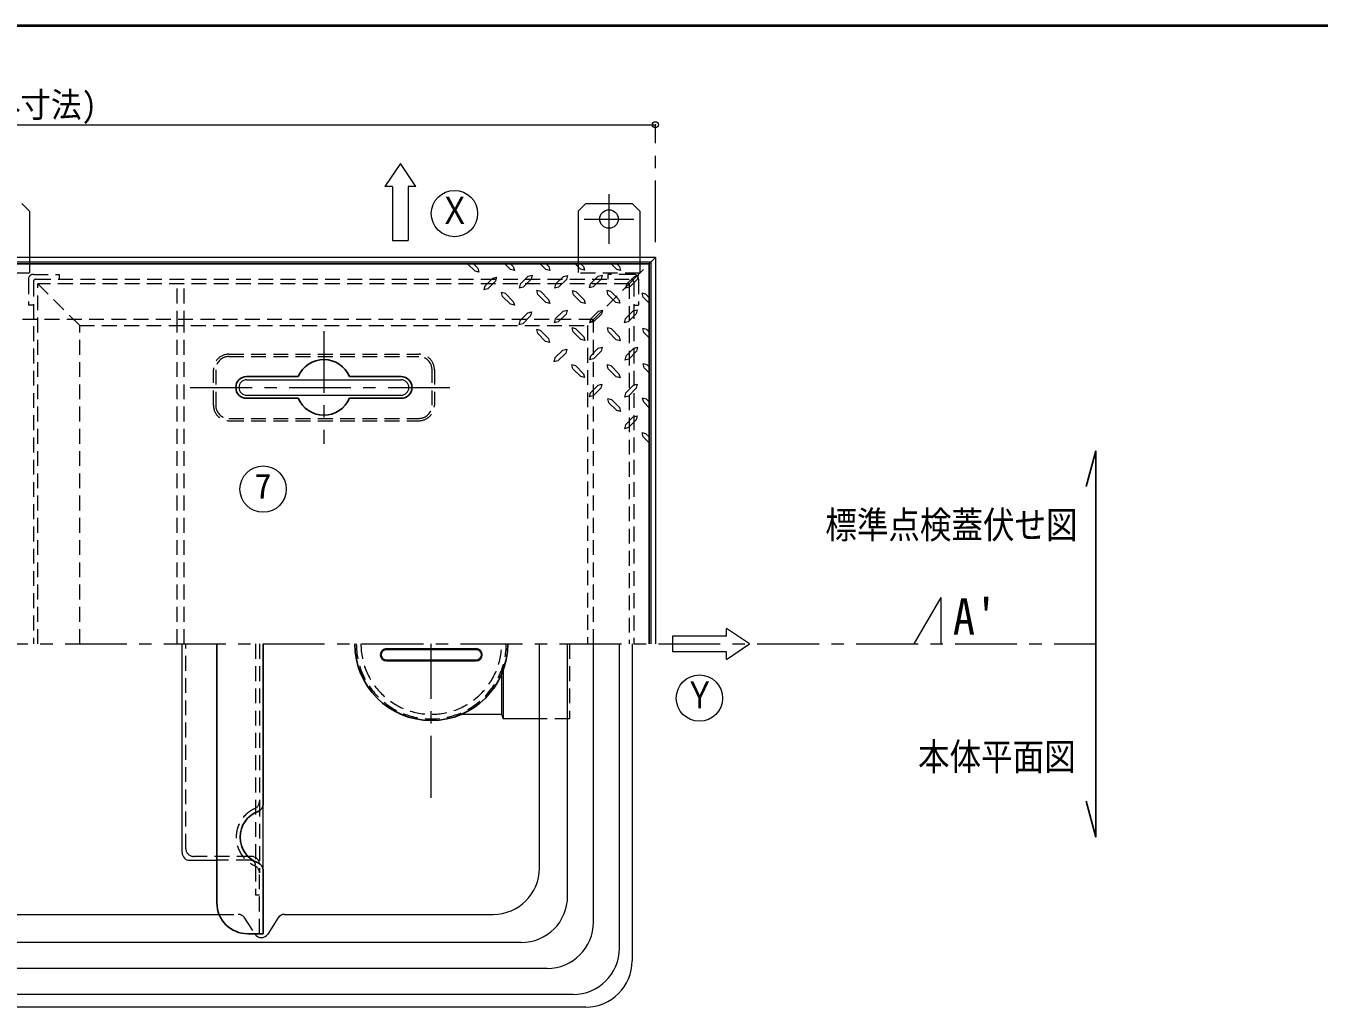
# Model space of a CAD drawing. Units: millimetres at full size, sheet at 1:8; details may follow other scales. Extents: x -1698 to 1542, y -1117 to 1131.
# Drawn here: x -916 to -79, y 496 to 1131 of the extents above; entities that cross this region are included whole.
import ezdxf
from ezdxf.enums import TextEntityAlignment as Align

# ---------------------------------------------------------------- set-up
doc = ezdxf.new("R2010")
doc.units = ezdxf.units.MM
doc.header["$LTSCALE"] = 8
doc.header["$PDMODE"] = 32
doc.header["$PDSIZE"] = 4
doc.linetypes.add('CHAIN1', pattern=[8, 5, -1, 1, -1])
doc.linetypes.add('DASHED1', pattern=[1.8, 1.2, -0.6])
doc.layers.add('0-0_ﾚｲﾔ1', color=4, linetype='Continuous', lineweight=9)
doc.styles.add('ＭＳ ゴシック', font='')
doc.styles.get('ＭＳ ゴシック').set_extended_font_data('MS Gothic')

msp = doc.modelspace()

# ---------------------------------------------------------------- linework, layer by layer
at = {"layer": '0-0_ﾚｲﾔ1', "color": 1, "lineweight": 40}
msp.add_line((1541.589, 1131.305), (-1698.411, 1131.305), dxfattribs=at)
at = {"layer": '0-0_ﾚｲﾔ1'}
for p, q in [((-1358.411, 1067.305), (-508.411, 1067.305)), ((-913.411, 1011.305), (-918.411, 1016.305)), ((-553.411, 1016.305), (-558.411, 1011.305)), ((-553.411, 1016.305), (-523.411, 1016.305)), ((-518.411, 1011.305), (-523.411, 1016.305)), ((-913.411, 1011.305), (-913.411, 981.305)), ((-558.411, 1011.305), (-558.411, 981.305)), ((-518.411, 1011.305), (-518.411, 981.305)), ((-629.968, 977.305), (-625.111, 972.564)), ((-605.826, 977.305), (-602.21, 973.689)), ((-599.638, 973.046), (-602.21, 973.689)), ((-602.129, 977.305), (-600.361, 975.537)), ((-600.361, 975.537), (-599.638, 973.046)), ((-582.924, 977.305), (-579.308, 973.689)), ((-576.736, 972.965), (-579.308, 973.689)), ((-579.147, 977.305), (-577.379, 975.537)), ((-577.379, 975.537), (-576.736, 972.965)), ((-560.288, 977.305), (-556.888, 973.769)), ((-554.317, 973.126), (-556.888, 973.769)), ((-556.647, 977.305), (-554.96, 975.617)), ((-554.96, 975.617), (-554.317, 973.126)), ((-537.04, 977.305), (-533.424, 973.689)), ((-530.853, 972.965), (-533.424, 973.689)), ((-533.344, 977.305), (-531.576, 975.537)), ((-531.576, 975.537), (-530.853, 972.965)), ((-511.411, 978.305), (-512.411, 977.305)), ((-618.763, 962.921), (-619.406, 960.43)), ((-616.835, 961.072), (-611.772, 966.135)), ((-595.861, 964.126), (-596.504, 961.635)), ((-593.933, 962.278), (-588.87, 967.34)), ((-572.96, 964.046), (-573.603, 961.555)), ((-571.031, 962.197), (-565.969, 967.26)), ((-550.54, 964.206), (-551.183, 961.715)), ((-548.611, 962.358), (-543.549, 967.421)), ((-527.076, 964.046), (-527.719, 961.555)), ((-525.147, 962.197), (-520.085, 967.26)), ((-616.835, 961.072), (-619.406, 960.43)), ((-607.272, 956.171), (-607.915, 958.742)), ((-605.424, 958.099), (-607.915, 958.742)), ((-607.272, 956.171), (-602.21, 951.108)), ((-605.424, 958.099), (-600.361, 952.956)), ((-593.933, 962.278), (-596.504, 961.635)), ((-584.37, 957.376), (-585.013, 959.947)), ((-582.522, 959.305), (-585.013, 959.947)), ((-584.37, 957.376), (-579.308, 952.314)), ((-582.522, 959.305), (-577.46, 954.162)), ((-577.46, 954.162), (-576.736, 951.671)), ((-571.031, 962.197), (-573.603, 961.555)), ((-561.469, 957.296), (-562.111, 959.867)), ((-559.62, 959.224), (-562.111, 959.867)), ((-561.469, 957.296), (-556.406, 952.233)), ((-559.62, 959.224), (-554.558, 954.081)), ((-554.558, 954.081), (-553.835, 951.59)), ((-548.611, 962.358), (-551.183, 961.715)), ((-539.049, 957.456), (-539.692, 960.028)), ((-537.201, 959.385), (-539.692, 960.028)), ((-539.049, 957.456), (-533.986, 952.394)), ((-537.201, 959.385), (-532.138, 954.242)), ((-532.138, 954.242), (-531.415, 951.751)), ((-525.147, 962.197), (-527.719, 961.555)), ((-514.46, 957.697), (-517.031, 958.34)), ((-516.308, 955.769), (-517.031, 958.34)), ((-516.308, 955.769), (-512.411, 951.872)), ((-514.46, 957.697), (-512.411, 955.356)), ((-599.638, 950.465), (-602.21, 951.108)), ((-600.361, 952.956), (-599.638, 950.465)), ((-576.736, 951.671), (-579.308, 952.314)), ((-553.835, 951.59), (-556.406, 952.233)), ((-531.415, 951.751), (-533.986, 952.394)), ((-596.103, 940.421), (-596.745, 937.93)), ((-594.174, 938.572), (-596.745, 937.93)), ((-594.174, 938.572), (-589.111, 943.635)), ((-573.201, 941.626), (-573.844, 939.135)), ((-571.272, 939.778), (-573.844, 939.135)), ((-571.272, 939.778), (-566.21, 944.84)), ((-550.299, 941.546), (-550.942, 939.055)), ((-548.37, 939.697), (-550.942, 939.055)), ((-548.37, 939.697), (-543.308, 944.76)), ((-527.879, 941.706), (-528.522, 939.215)), ((-525.951, 939.858), (-528.522, 939.215)), ((-525.951, 939.858), (-520.888, 944.921)), ((-584.531, 932.144), (-585.174, 934.715)), ((-582.683, 934.072), (-585.174, 934.715)), ((-584.531, 932.144), (-579.469, 927.081)), ((-582.683, 934.072), (-577.62, 928.93)), ((-561.629, 933.349), (-562.272, 935.921)), ((-559.781, 935.278), (-562.272, 935.921)), ((-561.629, 933.349), (-556.567, 928.287)), ((-559.781, 935.278), (-554.719, 930.135)), ((-554.719, 930.135), (-553.995, 927.644)), ((-538.728, 933.269), (-539.37, 935.84)), ((-536.879, 935.197), (-539.37, 935.84)), ((-538.728, 933.269), (-533.665, 928.206)), ((-536.879, 935.197), (-531.817, 930.055)), ((-531.817, 930.055), (-531.094, 927.564)), ((-513.978, 934.715), (-516.549, 935.358)), ((-515.826, 932.787), (-516.549, 935.358)), ((-515.826, 932.787), (-512.411, 929.372)), ((-513.978, 934.715), (-512.411, 933.148)), ((-576.897, 926.439), (-579.469, 927.081)), ((-577.62, 928.93), (-576.897, 926.439)), ((-553.995, 927.644), (-556.567, 928.287)), ((-548.531, 915.751), (-543.469, 920.814)), ((-531.094, 927.564), (-533.665, 928.206)), ((-525.629, 915.671), (-520.567, 920.733)), ((-573.361, 916.394), (-574.004, 913.903)), ((-571.433, 914.546), (-574.004, 913.903)), ((-571.433, 914.546), (-566.37, 919.608)), ((-550.46, 917.599), (-551.103, 915.108)), ((-548.531, 915.751), (-551.103, 915.108)), ((-527.558, 917.519), (-528.201, 915.028)), ((-525.629, 915.671), (-528.201, 915.028)), ((-513.656, 911.894), (-516.228, 912.537)), ((-515.585, 909.965), (-516.228, 912.537)), ((-561.79, 909.403), (-562.433, 911.974)), ((-559.942, 911.331), (-562.433, 911.974)), ((-561.79, 909.403), (-556.728, 904.34)), ((-559.942, 911.331), (-554.879, 906.189)), ((-554.156, 903.697), (-556.728, 904.34)), ((-554.879, 906.189), (-554.156, 903.697)), ((-538.888, 909.322), (-539.531, 911.894)), ((-537.04, 911.251), (-539.531, 911.894)), ((-538.888, 909.322), (-533.826, 904.26)), ((-537.04, 911.251), (-531.978, 906.108)), ((-531.254, 903.617), (-533.826, 904.26)), ((-531.978, 906.108), (-531.254, 903.617)), ((-515.585, 909.965), (-512.411, 906.791)), ((-513.656, 911.894), (-512.411, 910.648)), ((-548.692, 891.805), (-543.629, 896.867)), ((-525.79, 891.724), (-520.728, 896.787)), ((-550.62, 893.653), (-551.263, 891.162)), ((-548.692, 891.805), (-551.263, 891.162)), ((-536.638, 889.314), (-539.21, 889.956)), ((-538.486, 887.385), (-539.21, 889.956)), ((-538.486, 887.385), (-533.424, 882.403)), ((-536.638, 889.314), (-531.576, 884.251)), ((-527.719, 893.572), (-528.361, 891.081)), ((-525.79, 891.724), (-528.361, 891.081)), ((-514.058, 889.635), (-516.629, 890.278)), ((-515.906, 887.706), (-516.629, 890.278)), ((-515.906, 887.706), (-512.411, 884.071)), ((-514.058, 889.635), (-512.411, 887.988)), ((-530.853, 881.68), (-533.424, 882.403)), ((-531.576, 884.251), (-530.853, 881.68)), ((-527.799, 873.162), (-528.442, 870.59)), ((-525.87, 871.314), (-528.442, 870.59)), ((-527.799, 873.162), (-522.736, 878.224)), ((-525.87, 871.314), (-520.888, 876.376)), ((-514.46, 867.376), (-517.031, 868.019)), ((-516.308, 865.447), (-517.031, 868.019)), ((-516.308, 865.447), (-512.411, 861.394)), ((-514.46, 867.376), (-512.411, 865.327)), ((-814.661, 596.305), (-814.661, 731.305)), ((-682.425, 728.305), (-624.396, 728.305)), ((-565.199, 568.093), (-565.199, 731.305)), ((-531.622, 534.516), (-531.622, 731.305)), ((-682.425, 720.305), (-624.396, 720.305)), ((-607.911, 711.811), (-607.911, 685.805)), ((-606.911, 714.334), (-606.911, 682.805)), ((-633.917, 685.805), (-607.911, 685.805)), ((-607.911, 685.805), (-606.911, 682.805)), ((-583.411, 682.805), (-606.911, 682.805)), ((-762.161, 584.945), (-762.161, 627.665)), ((-809.661, 591.305), (-792.161, 591.305)), ((-595.199, 538.093), (-1271.622, 538.093)), ((-561.622, 504.516), (-1305.199, 504.516))]:
    msp.add_line(p, q, dxfattribs=at)
at = {"layer": '0-0_ﾚｲﾔ1', "linetype": 'CHAIN1'}
for p, q in [((-508.411, 991.305), (-508.411, 1067.305)), ((-538.411, 1022.305), (-538.411, 990.305)), ((-554.411, 1006.305), (-522.411, 1006.305)), ((-722.911, 933.805), (-722.911, 860.805)), ((-809.411, 897.305), (-636.411, 897.305)), ((-340.911, 731.305), (-323.411, 761.305)), ((-323.411, 731.305), (-323.411, 761.305)), ((-1594.411, 731.305), (-223.411, 731.305)), ((-653.411, 631.805), (-653.411, 731.305))]:
    msp.add_line(p, q, dxfattribs=at)
at = {"layer": '0-0_ﾚｲﾔ1', "color": 7, "lineweight": 18}
for p, q in [((-673.411, 1042.305), (-683.411, 1027.305)), ((-663.411, 1027.305), (-673.411, 1042.305)), ((-678.411, 1027.305), (-683.411, 1027.305)), ((-663.411, 1027.305), (-668.411, 1027.305)), ((-668.411, 1027.305), (-668.411, 992.305)), ((-508.411, 981.305), (-1358.411, 981.305)), ((-511.411, 978.305), (-508.411, 981.305)), ((-508.411, 981.305), (-508.411, 731.305)), ((-511.411, 978.305), (-1355.411, 978.305)), ((-511.411, 978.305), (-511.411, 731.305)), ((-772.911, 902.305), (-672.911, 902.305)), ((-772.911, 892.305), (-672.911, 892.305)), ((-462.411, 736.305), (-462.411, 741.305)), ((-447.411, 731.305), (-462.411, 741.305)), ((-583.411, 586.305), (-583.411, 731.305)), ((-523.411, 731.305), (-523.411, 526.305)), ((-462.411, 721.305), (-447.411, 731.305)), ((-462.411, 726.305), (-497.411, 726.305)), ((-462.411, 721.305), (-462.411, 726.305)), ((-1076.12, 556.305), (-790.701, 556.305)), ((-752.635, 553.979), (-759.186, 543.63)), ((-748.411, 556.305), (-613.411, 556.305)), ((-767.746, 543.805), (-767.635, 543.63)), ((-553.411, 496.305), (-1313.411, 496.305))]:
    msp.add_line(p, q, dxfattribs=at)
at = {"layer": '0-0_ﾚｲﾔ1', "linetype": 'DASHED1'}
for p, q in [((-913.411, 981.305), (-913.411, 971.305)), ((-558.411, 981.305), (-558.411, 971.305)), ((-518.411, 981.305), (-518.411, 971.305)), ((-913.411, 971.305), (-953.411, 971.305)), ((-518.411, 971.305), (-558.411, 971.305)), ((-522.879, 966.836), (-512.411, 977.305)), ((-914.111, 967.305), (-914.111, 950.505)), ((-910.911, 970.505), (-894.111, 970.505)), ((-525.411, 964.305), (-907.911, 964.305)), ((-907.911, 731.305), (-907.911, 964.305)), ((-894.111, 970.505), (-894.111, 967.305)), ((-817.911, 937.305), (-817.911, 964.305)), ((-813.411, 937.305), (-813.411, 964.305)), ((-539.211, 970.505), (-539.211, 967.305)), ((-522.411, 970.505), (-539.211, 970.505)), ((-525.411, 964.305), (-525.411, 731.305)), ((-519.211, 967.305), (-519.211, 950.505)), ((-910.911, 950.505), (-914.111, 950.505)), ((-522.411, 950.505), (-519.211, 950.505)), ((-548.411, 941.305), (-1318.411, 941.305)), ((-548.411, 731.305), (-548.411, 941.305)), ((-812.161, 598.805), (-812.161, 731.305)), ((-767.161, 731.305), (-767.161, 568.805)), ((-563.911, 731.305), (-563.911, 682.805)), ((-563.911, 682.805), (-583.411, 682.805)), ((-764.661, 629.353), (-764.661, 583.256)), ((-769.661, 593.805), (-807.161, 593.805)), ((-770.161, 591.305), (-792.161, 591.305)), ((-764.661, 568.805), (-767.161, 568.805)), ((-790.701, 556.305), (-778.411, 556.305)), ((-774.186, 553.979), (-767.746, 543.805))]:
    msp.add_line(p, q, dxfattribs=at)
at = {"layer": '0-0_ﾚｲﾔ1', "color": 5, "lineweight": 25}
for p, q in [((-512.411, 977.305), (-1354.411, 977.305)), ((-512.411, 731.305), (-512.411, 977.305)), ((-772.911, 904.305), (-739.494, 904.305)), ((-706.327, 904.305), (-672.911, 904.305)), ((-772.911, 890.305), (-739.494, 890.305)), ((-706.327, 890.305), (-672.911, 890.305)), ((-223.411, 856.305), (-229.622, 833.122)), ((-223.411, 856.305), (-223.411, 606.305)), ((-792.161, 563.805), (-792.161, 731.305)), ((-762.161, 731.305), (-762.161, 627.665)), ((-682.425, 727.805), (-624.396, 727.805)), ((-682.425, 720.805), (-624.396, 720.805)), ((-223.411, 606.305), (-229.622, 629.487)), ((-762.161, 584.945), (-762.161, 543.805)), ((-772.161, 543.805), (-762.161, 543.805))]:
    msp.add_line(p, q, dxfattribs=at)
at = {"layer": '0-0_ﾚｲﾔ1', "color": 7, "linetype": 'DASHED1', "lineweight": 18}
for p, q in [((-910.911, 965.705), (-910.911, 731.305)), ((-880.911, 937.305), (-910.442, 966.836)), ((-909.311, 967.305), (-524.011, 967.305)), ((-522.879, 966.836), (-552.411, 937.305)), ((-522.411, 965.705), (-522.411, 731.305)), ((-880.911, 937.305), (-552.411, 937.305)), ((-880.911, 731.305), (-880.911, 937.305)), ((-817.911, 731.305), (-817.911, 937.305)), ((-813.411, 731.305), (-813.411, 937.305)), ((-552.411, 937.305), (-552.411, 731.305)), ((-784.411, 918.805), (-661.411, 918.805)), ((-784.411, 917.305), (-661.411, 917.305)), ((-794.411, 885.805), (-794.411, 908.805)), ((-792.911, 908.805), (-792.911, 885.805)), ((-652.911, 885.805), (-652.911, 908.805)), ((-651.411, 908.805), (-651.411, 885.805)), ((-784.411, 877.305), (-661.411, 877.305)), ((-784.411, 875.805), (-661.411, 875.805)), ((-764.661, 731.305), (-764.661, 629.353)), ((-764.661, 543.805), (-764.661, 583.256))]:
    msp.add_line(p, q, dxfattribs=at)
at = {"layer": '0-0_ﾚｲﾔ1', "color": 3, "lineweight": 18}
for p, q in [((-548.411, 551.305), (-548.411, 731.305)), ((-578.411, 521.305), (-1288.411, 521.305))]:
    msp.add_line(p, q, dxfattribs=at)
at = {"layer": '0-0_ﾚｲﾔ1', "color": 7, "lineweight": 18}
for points in [[(-678.411, 1027.305), (-678.411, 992.305), (-668.411, 992.305)], [(-462.411, 736.305), (-497.411, 736.305), (-497.411, 726.305)]]:
    msp.add_lwpolyline(points, dxfattribs=at)
at = {"layer": '0-0_ﾚｲﾔ1'}
for points in [[(-626.156, 977.305), (-623.263, 974.412), (-622.54, 971.84), (-625.111, 972.564)], [(-618.763, 962.921), (-613.62, 968.064), (-611.129, 968.706), (-611.772, 966.135)], [(-595.861, 964.126), (-590.719, 969.269), (-588.228, 969.912), (-588.87, 967.34)], [(-572.96, 964.046), (-567.817, 969.189), (-565.326, 969.831), (-565.969, 967.26)], [(-550.54, 964.206), (-545.397, 969.349), (-542.906, 969.992), (-543.549, 967.421)], [(-527.076, 964.046), (-521.933, 969.189), (-519.442, 969.831), (-520.085, 967.26)], [(-596.103, 940.421), (-590.96, 945.564), (-588.469, 946.206), (-589.111, 943.635)], [(-573.201, 941.626), (-568.058, 946.769), (-565.567, 947.412), (-566.21, 944.84)], [(-550.299, 941.546), (-545.156, 946.689), (-542.665, 947.331), (-543.308, 944.76)], [(-527.879, 941.706), (-522.736, 946.849), (-520.245, 947.492), (-520.888, 944.921)], [(-573.361, 916.394), (-568.219, 921.537), (-565.728, 922.18), (-566.37, 919.608)], [(-550.46, 917.599), (-545.317, 922.742), (-542.826, 923.385), (-543.469, 920.814)], [(-527.558, 917.519), (-522.415, 922.662), (-519.924, 923.305), (-520.567, 920.733)], [(-550.62, 893.653), (-545.478, 898.796), (-542.986, 899.439), (-543.629, 896.867)], [(-527.719, 893.572), (-522.576, 898.715), (-520.085, 899.358), (-520.728, 896.787)], [(-522.736, 878.224), (-520.165, 878.947), (-520.888, 876.376)]]:
    msp.add_lwpolyline(points, dxfattribs=at)
at = {"layer": '0-0_ﾚｲﾔ1', "color": 7, "lineweight": 18}
for centre in [(-638.411, 1009.805), (-762.258, 831.503), (-479.911, 696.305)]:
    msp.add_circle(centre, 15, dxfattribs=at)
at = {"layer": '0-0_ﾚｲﾔ1'}
msp.add_circle((-538.411, 1006.305), 6, dxfattribs=at)
at = {"layer": '0-0_ﾚｲﾔ1', "linetype": 'DASHED1'}
for centre, radius, start, end in [((-910.911, 967.305), 3.2, 90, 180), ((-522.411, 967.305), 3.2, 0, 90), ((-807.161, 598.805), 5, 180, 270), ((-770.161, 588.305), 3, 0, 90), ((-769.661, 588.805), 5, 0, 90), ((-778.411, 551.305), 5, 32.33353, 90)]:
    msp.add_arc(centre, radius, start, end, dxfattribs=at)
at = {"layer": '0-0_ﾚｲﾔ1', "color": 7, "linetype": 'DASHED1', "lineweight": 18}
for centre, radius, start, end in [((-909.311, 965.705), 1.6, 90, 180), ((-524.011, 965.705), 1.6, 0, 90), ((-784.411, 908.805), 10, 90, 180), ((-784.411, 908.805), 8.5, 90, 180), ((-661.411, 908.805), 10, 0, 90), ((-661.411, 908.805), 8.5, 0, 90), ((-784.411, 885.805), 10, 180, 270), ((-784.411, 885.805), 8.5, 180, 270), ((-661.411, 885.805), 10, 270, 0), ((-661.411, 885.805), 8.5, 270, 0), ((-653.411, 731.305), 48.5, 180, 0), ((-653.411, 731.305), 45.5, 180, 0), ((-769.661, 629.353), 5, 293.88854, 0), ((-759.452, 606.305), 20.208, 113.88854, 246.11146), ((-769.661, 583.256), 5, 0, 66.11146)]:
    msp.add_arc(centre, radius, start, end, dxfattribs=at)
at = {"layer": '0-0_ﾚｲﾔ1', "color": 5, "lineweight": 25}
for centre, radius, start, end in [((-722.911, 897.305), 18, 22.88538, 157.11462), ((-772.911, 897.305), 7, 90, 270), ((-672.911, 897.305), 7, 270, 90), ((-722.911, 897.305), 18, 202.88538, 337.11462), ((-653.411, 731.305), 49.5, 180, 0), ((-682.425, 724.305), 3.5, 90, 270), ((-624.396, 724.305), 3.5, 270, 90), ((-759.452, 606.305), 17.708, 109.84334, 250.15666), ((-767.161, 627.665), 5, 289.84334, 0), ((-767.161, 584.945), 5, 0, 70.15666), ((-772.161, 563.805), 20, 180, 270)]:
    msp.add_arc(centre, radius, start, end, dxfattribs=at)
at = {"layer": '0-0_ﾚｲﾔ1', "color": 7, "lineweight": 18}
for centre, radius, start, end in [((-772.911, 897.305), 5, 90, 270), ((-672.911, 897.305), 5, 270, 90), ((-613.411, 586.305), 30, 270, 0), ((-748.411, 551.305), 5, 90, 147.66647), ((-763.411, 546.305), 5, 212.33353, 327.66647), ((-553.411, 526.305), 30, 270, 0)]:
    msp.add_arc(centre, radius, start, end, dxfattribs=at)
at = {"layer": '0-0_ﾚｲﾔ1'}
for centre, radius, start, end in [((-682.425, 724.305), 4, 90, 270), ((-624.396, 724.305), 4, 270, 90), ((-809.661, 596.305), 5, 180, 270), ((-595.199, 568.093), 30, 270, 0), ((-561.622, 534.516), 30, 270, 0)]:
    msp.add_arc(centre, radius, start, end, dxfattribs=at)
at = {"layer": '0-0_ﾚｲﾔ1', "color": 3, "lineweight": 18}
msp.add_arc((-578.411, 551.305), 30, 270, 0, dxfattribs=at)
at = {"layer": '0-0_ﾚｲﾔ1', "color": 1}
msp.add_point((-508.411, 1067.305), dxfattribs=at)

# ---------------------------------------------------------------- texts
at = {"layer": '0-0_ﾚｲﾔ1', "color": 7, "style": 'ＭＳ ゴシック'}
for s, height, width, p in [('850(枠外寸法)', 16.13, 0.9, (-998.411, 1067.305)), ('Ｘ', 17.6, 0.85, (-648.411, 997.805)), ('標準点検蓋伏せ図', 17.6, 0.85, (-398.411, 794.305)), ("A'", 23.46, 0.9, (-315.911, 730.305)), ('Ｙ', 17.6, 0.85, (-489.911, 684.305)), ('本体平面図', 17.6, 0.85, (-338.411, 644.305))]:
    msp.add_text(s, height=height, dxfattribs=dict(at, width=width)).set_placement(p, align=Align.BOTTOM_LEFT)
msp.add_text('7', height=16.13, dxfattribs=at).set_placement((-767.758, 820.503), align=Align.BOTTOM_LEFT)

doc.saveas('drawing.dxf')
